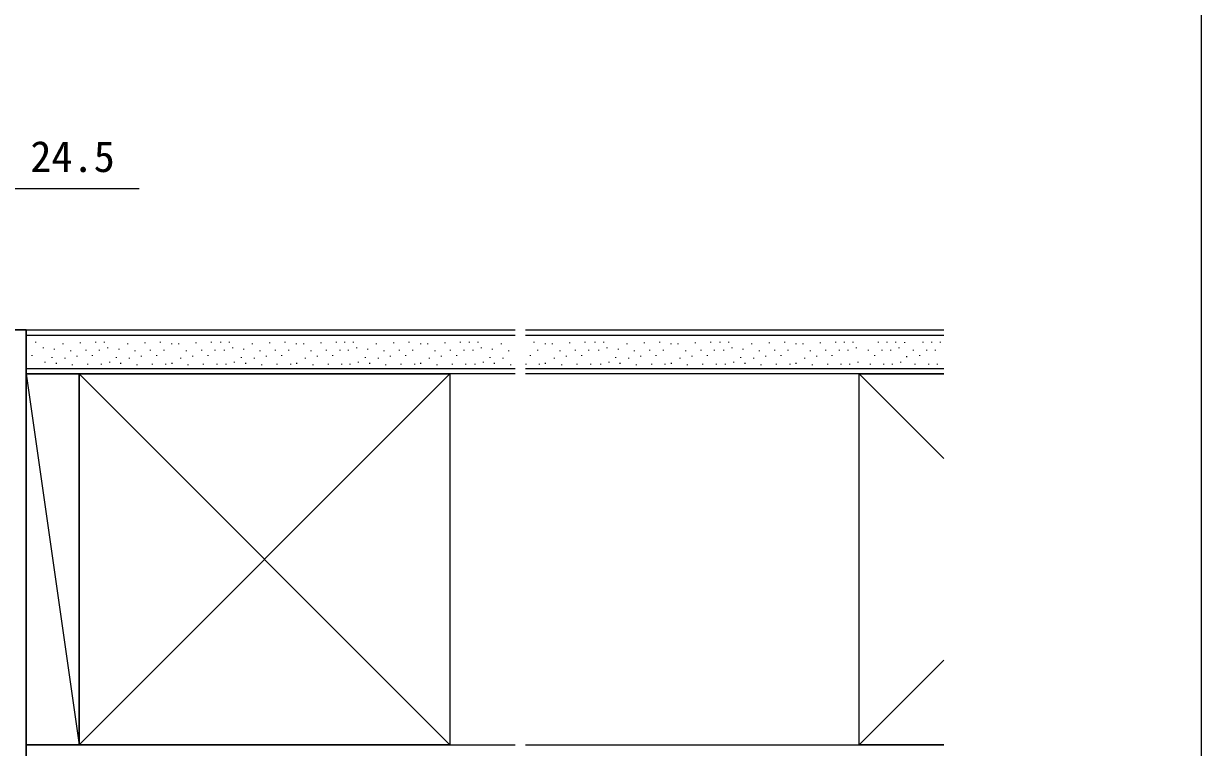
# Model space of a CAD drawing. Units: millimetres, scale not verified. Extents: x -525 to 525, y -783 to 779.
# Drawn here: x 191.2 to 525, y 173.6 to 378.5 of the extents above; entities that cross this region are included whole.
import ezdxf
from ezdxf.enums import TextEntityAlignment as Align

# ---------------------------------------------------------------- set-up
doc = ezdxf.new("R2010")
doc.units = ezdxf.units.MM
doc.header["$LTSCALE"] = 4
for name, color, linetype in [('0-6_YKK_D', 6, 'Continuous'), ('0-7_YKK_ZWAK', 7, 'Continuous'), ('0-8_YSS_K', 3, 'Continuous')]:
    doc.layers.add(name, color=color, linetype=linetype)
doc.styles.add('ＭＳ ゴシック', font='')
doc.styles.get('ＭＳ ゴシック').set_extended_font_data('MS Gothic')

msp = doc.modelspace()

# ---------------------------------------------------------------- linework, layer by layer
at = {"layer": '0-6_YKK_D'}
msp.add_lwpolyline([(165.5, 331.8), (189.5, 331.8), (224.005, 331.8)], dxfattribs=at)
at = {"layer": '0-7_YKK_ZWAK'}
msp.add_lwpolyline([(-525, -782.7), (525, -782.7), (525, 747.3)], dxfattribs=at)
at = {"layer": '0-8_YSS_K'}
for p, q in [((333.5, 291.8), (452, 291.8)), ((192, 290.3), (330.5, 290.3)), ((194.73, 288.194), (194.73, 288.394)), ((202.492, 287.665), (202.492, 287.865)), ((207.426, 288.001), (207.426, 288.201)), ((211.769, 288.194), (211.769, 288.394)), ((214.216, 288.194), (214.216, 288.394)), ((220.767, 287.665), (220.767, 287.865)), ((225.701, 288.001), (225.701, 288.201)), ((230.045, 288.194), (230.045, 288.394)), ((233.261, 287.665), (233.261, 287.865)), ((235.261, 287.665), (235.261, 287.865)), ((240.195, 288.001), (240.195, 288.201)), ((244.538, 288.194), (244.538, 288.394)), ((247.138, 288.194), (247.138, 288.394)), ((249.584, 288.194), (249.584, 288.394)), ((256.136, 287.665), (256.136, 287.865)), ((261.07, 288.001), (261.07, 288.201)), ((265.413, 288.194), (265.413, 288.394)), ((268.63, 287.665), (268.63, 287.865)), ((270.63, 287.665), (270.63, 287.865)), ((275.564, 288.001), (275.564, 288.201)), ((279.907, 288.194), (279.907, 288.394)), ((282.278, 288.194), (282.278, 288.394)), ((284.724, 288.194), (284.724, 288.394)), ((291.276, 287.665), (291.276, 287.865)), ((296.21, 288.001), (296.21, 288.201)), ((300.553, 288.194), (300.553, 288.394)), ((303.77, 287.665), (303.77, 287.865)), ((305.769, 287.665), (305.769, 287.865)), ((310.704, 288.001), (310.704, 288.201)), ((315.047, 288.194), (315.047, 288.394)), ((317.638, 288.194), (317.638, 288.394)), ((320.084, 288.194), (320.084, 288.394)), ((326.636, 287.665), (326.636, 287.865)), ((333.5, 290.3), (452, 290.3)), ((335.913, 288.194), (335.913, 288.394)), ((339.13, 287.665), (339.13, 287.865)), ((341.129, 287.665), (341.129, 287.865)), ((346.064, 288.001), (346.064, 288.201)), ((350.407, 288.194), (350.407, 288.394)), ((353.257, 288.194), (353.257, 288.394)), ((355.703, 288.194), (355.703, 288.394)), ((362.255, 287.665), (362.255, 287.865)), ((367.189, 288.001), (367.189, 288.201)), ((371.532, 288.194), (371.532, 288.394)), ((374.749, 287.665), (374.749, 287.865)), ((376.749, 287.665), (376.749, 287.865)), ((381.683, 288.001), (381.683, 288.201)), ((386.026, 288.194), (386.026, 288.394)), ((388.633, 288.194), (388.633, 288.394)), ((391.08, 288.194), (391.08, 288.394)), ((397.631, 287.665), (397.631, 287.865)), ((402.566, 288.001), (402.566, 288.201)), ((406.909, 288.194), (406.909, 288.394)), ((410.126, 287.665), (410.126, 287.865)), ((412.125, 287.665), (412.125, 287.865)), ((417.059, 288.001), (417.059, 288.201)), ((421.403, 288.194), (421.403, 288.394)), ((423.849, 288.194), (423.849, 288.394)), ((426.295, 288.194), (426.295, 288.394)), ((433.495, 288.194), (433.495, 288.394)), ((435.942, 288.194), (435.942, 288.394)), ((438.388, 288.194), (438.388, 288.394)), ((441.003, 288.097), (441.003, 288.297)), ((446.192, 288.194), (446.192, 288.394)), ((448.639, 288.194), (448.639, 288.394)), ((451.085, 288.194), (451.085, 288.394)), ((193.721, 284.381), (193.721, 284.581)), ((196.884, 286.544), (196.884, 286.744)), ((199.352, 283.852), (199.352, 284.052)), ((200.024, 286.207), (200.024, 286.407)), ((203.014, 283.641), (203.014, 283.841)), ((204.622, 285.759), (204.622, 285.959)), ((206.417, 284.189), (206.417, 284.389)), ((208.966, 285.951), (208.966, 286.151)), ((210.76, 284.381), (210.76, 284.581)), ((212.789, 285.951), (212.789, 286.151)), ((215.16, 286.544), (215.16, 286.744)), ((217.627, 283.852), (217.627, 284.052)), ((218.3, 286.207), (218.3, 286.407)), ((221.29, 283.641), (221.29, 283.841)), ((222.898, 285.759), (222.898, 285.959)), ((224.692, 284.189), (224.692, 284.389)), ((227.241, 285.951), (227.241, 286.151)), ((229.035, 284.381), (229.035, 284.581)), ((231.064, 285.951), (231.064, 286.151)), ((235.783, 283.641), (235.783, 283.841)), ((237.392, 285.759), (237.392, 285.959)), ((239.186, 284.189), (239.186, 284.389)), ((241.735, 285.951), (241.735, 286.151)), ((243.529, 284.381), (243.529, 284.581)), ((245.558, 285.951), (245.558, 286.151)), ((248.157, 285.951), (248.157, 286.151)), ((250.529, 286.544), (250.529, 286.744)), ((252.996, 283.852), (252.996, 284.052)), ((253.669, 286.207), (253.669, 286.407)), ((256.658, 283.641), (256.658, 283.841)), ((258.267, 285.759), (258.267, 285.959)), ((260.061, 284.189), (260.061, 284.389)), ((262.61, 285.951), (262.61, 286.151)), ((264.404, 284.381), (264.404, 284.581)), ((266.433, 285.951), (266.433, 286.151)), ((271.152, 283.641), (271.152, 283.841)), ((272.76, 285.759), (272.76, 285.959)), ((274.555, 284.189), (274.555, 284.389)), ((277.104, 285.951), (277.104, 286.151)), ((278.898, 284.381), (278.898, 284.581)), ((280.926, 285.951), (280.926, 286.151)), ((283.297, 285.951), (283.297, 286.151)), ((285.669, 286.544), (285.669, 286.744)), ((288.136, 283.852), (288.136, 284.052)), ((288.809, 286.207), (288.809, 286.407)), ((291.798, 283.641), (291.798, 283.841)), ((293.406, 285.759), (293.406, 285.959)), ((295.201, 284.189), (295.201, 284.389)), ((297.75, 285.951), (297.75, 286.151)), ((299.544, 284.381), (299.544, 284.581)), ((301.573, 285.951), (301.573, 286.151)), ((306.292, 283.641), (306.292, 283.841)), ((307.9, 285.759), (307.9, 285.959)), ((309.694, 284.189), (309.694, 284.389)), ((312.243, 285.951), (312.243, 286.151)), ((314.038, 284.381), (314.038, 284.581)), ((316.066, 285.951), (316.066, 286.151)), ((318.657, 285.951), (318.657, 286.151)), ((321.028, 286.544), (321.028, 286.744)), ((323.496, 283.852), (323.496, 284.052)), ((324.168, 286.207), (324.168, 286.407)), ((327.158, 283.641), (327.158, 283.841)), ((328.766, 285.759), (328.766, 285.959)), ((334.904, 284.381), (334.904, 284.581)), ((336.933, 285.951), (336.933, 286.151)), ((341.652, 283.641), (341.652, 283.841)), ((343.26, 285.759), (343.26, 285.959)), ((345.054, 284.189), (345.054, 284.389)), ((347.603, 285.951), (347.603, 286.151)), ((349.398, 284.381), (349.398, 284.581)), ((351.426, 285.951), (351.426, 286.151)), ((354.276, 285.951), (354.276, 286.151)), ((356.648, 286.544), (356.648, 286.744)), ((359.115, 283.852), (359.115, 284.052)), ((359.788, 286.207), (359.788, 286.407)), ((362.777, 283.641), (362.777, 283.841)), ((364.386, 285.759), (364.386, 285.959)), ((366.18, 284.189), (366.18, 284.389)), ((368.729, 285.951), (368.729, 286.151)), ((370.523, 284.381), (370.523, 284.581)), ((372.552, 285.951), (372.552, 286.151)), ((377.271, 283.641), (377.271, 283.841)), ((378.879, 285.759), (378.879, 285.959)), ((380.674, 284.189), (380.674, 284.389)), ((383.223, 285.951), (383.223, 286.151)), ((385.017, 284.381), (385.017, 284.581)), ((387.046, 285.951), (387.046, 286.151)), ((389.653, 285.951), (389.653, 286.151)), ((392.024, 286.544), (392.024, 286.744)), ((394.491, 283.852), (394.491, 284.052)), ((395.164, 286.207), (395.164, 286.407)), ((398.154, 283.641), (398.154, 283.841)), ((399.762, 285.759), (399.762, 285.959)), ((401.556, 284.189), (401.556, 284.389)), ((404.105, 285.951), (404.105, 286.151)), ((405.9, 284.381), (405.9, 284.581)), ((407.928, 285.951), (407.928, 286.151)), ((412.648, 283.641), (412.648, 283.841)), ((414.256, 285.759), (414.256, 285.959)), ((416.05, 284.189), (416.05, 284.389)), ((418.599, 285.951), (418.599, 286.151)), ((420.393, 284.381), (420.393, 284.581)), ((422.422, 285.951), (422.422, 286.151)), ((424.868, 285.951), (424.868, 286.151)), ((427.24, 286.544), (427.24, 286.744)), ((430.692, 285.951), (430.692, 286.151)), ((432.486, 284.381), (432.486, 284.581)), ((434.514, 285.951), (434.514, 286.151)), ((436.961, 285.951), (436.961, 286.151)), ((439.332, 286.544), (439.332, 286.744)), ((441.526, 284.073), (441.526, 284.273)), ((443.389, 285.951), (443.389, 286.151)), ((445.183, 284.381), (445.183, 284.581)), ((447.212, 285.951), (447.212, 286.151)), ((449.658, 285.951), (449.658, 286.151)), ((192, 280.8), (330.5, 280.8)), ((197.407, 282.519), (197.407, 282.719)), ((200.547, 282.183), (200.547, 282.383)), ((205.145, 281.734), (205.145, 281.934)), ((209.488, 281.927), (209.488, 282.127)), ((213.311, 281.927), (213.311, 282.127)), ((215.683, 282.519), (215.683, 282.719)), ((218.823, 282.183), (218.823, 282.383)), ((223.42, 281.734), (223.42, 281.934)), ((227.764, 281.927), (227.764, 282.127)), ((231.587, 281.927), (231.587, 282.127)), ((233.316, 282.183), (233.316, 282.383)), ((237.914, 281.734), (237.914, 281.934)), ((242.257, 281.927), (242.257, 282.127)), ((246.08, 281.927), (246.08, 282.127)), ((248.68, 281.927), (248.68, 282.127)), ((251.051, 282.519), (251.051, 282.719)), ((254.191, 282.183), (254.191, 282.383)), ((258.789, 281.734), (258.789, 281.934)), ((263.132, 281.927), (263.132, 282.127)), ((266.955, 281.927), (266.955, 282.127)), ((268.685, 282.183), (268.685, 282.383)), ((273.283, 281.734), (273.283, 281.934)), ((277.626, 281.927), (277.626, 282.127)), ((281.449, 281.927), (281.449, 282.127)), ((283.82, 281.927), (283.82, 282.127)), ((286.191, 282.519), (286.191, 282.719)), ((289.331, 282.183), (289.331, 282.383)), ((293.929, 281.734), (293.929, 281.934)), ((298.272, 281.927), (298.272, 282.127)), ((302.095, 281.927), (302.095, 282.127)), ((303.825, 282.183), (303.825, 282.383)), ((308.423, 281.734), (308.423, 281.934)), ((312.766, 281.927), (312.766, 282.127)), ((316.589, 281.927), (316.589, 282.127)), ((319.18, 281.927), (319.18, 282.127)), ((321.551, 282.519), (321.551, 282.719)), ((324.691, 282.183), (324.691, 282.383)), ((329.289, 281.734), (329.289, 281.934)), ((333.5, 280.8), (452, 280.8)), ((333.632, 281.927), (333.632, 282.127)), ((337.455, 281.927), (337.455, 282.127)), ((339.185, 282.183), (339.185, 282.383)), ((343.783, 281.734), (343.783, 281.934)), ((348.126, 281.927), (348.126, 282.127)), ((351.949, 281.927), (351.949, 282.127)), ((354.799, 281.927), (354.799, 282.127)), ((357.17, 282.519), (357.17, 282.719)), ((360.31, 282.183), (360.31, 282.383)), ((364.908, 281.734), (364.908, 281.934)), ((369.252, 281.927), (369.252, 282.127)), ((373.074, 281.927), (373.074, 282.127)), ((374.804, 282.183), (374.804, 282.383)), ((379.402, 281.734), (379.402, 281.934)), ((383.745, 281.927), (383.745, 282.127)), ((387.568, 281.927), (387.568, 282.127)), ((390.175, 281.927), (390.175, 282.127)), ((392.547, 282.519), (392.547, 282.719)), ((395.687, 282.183), (395.687, 282.383)), ((400.285, 281.734), (400.285, 281.934)), ((404.628, 281.927), (404.628, 282.127)), ((408.451, 281.927), (408.451, 282.127)), ((410.18, 282.183), (410.18, 282.383)), ((414.778, 281.734), (414.778, 281.934)), ((419.122, 281.927), (419.122, 282.127)), ((422.945, 281.927), (422.945, 282.127)), ((425.391, 281.927), (425.391, 282.127)), ((427.762, 282.519), (427.762, 282.719)), ((431.214, 281.927), (431.214, 282.127)), ((435.037, 281.927), (435.037, 282.127)), ((437.484, 281.927), (437.484, 282.127)), ((439.855, 282.519), (439.855, 282.719)), ((443.911, 281.927), (443.911, 282.127)), ((447.734, 281.927), (447.734, 282.127)), ((450.181, 281.927), (450.181, 282.127)), ((192, 279.3), (207, 174.3)), ((207, 279.3), (312, 174.3)), ((207, 174.3), (312, 279.3)), ((452, 279.3), (333.5, 279.3)), ((428.013, 279.3), (452, 255.313)), ((428.013, 174.3), (452, 198.287)), ((333.5, 174.3), (452, 174.3))]:
    msp.add_line(p, q, dxfattribs=at)
for points in [[(192, 161.8), (179.5, 161.8), (179.5, 291.8), (192, 291.8)], [(179.5, 161.8), (192, 161.8), (192, 291.8), (179.5, 291.8)], [(207, 174.3), (192, 174.3), (192, 279.3), (207, 279.3)], [(312, 174.3), (207, 174.3), (207, 279.3), (312, 279.3)]]:
    msp.add_lwpolyline(points, close=True, dxfattribs=at)
for points in [[(330.5, 279.3), (192, 279.3), (192, 291.8), (330.5, 291.8)], [(452, 174.3), (428.013, 174.3), (428.013, 279.3), (452, 279.3)], [(330.5, 161.8), (192, 161.8), (192, 174.3), (330.5, 174.3)]]:
    msp.add_lwpolyline(points, dxfattribs=at)

# ---------------------------------------------------------------- texts
at = {"layer": '0-6_YKK_D', "style": 'ＭＳ ゴシック'}
msp.add_text('24.5', height=8.798, dxfattribs=at).set_placement((193.164, 333.8), align=Align.BOTTOM_LEFT)

doc.saveas('drawing.dxf')
